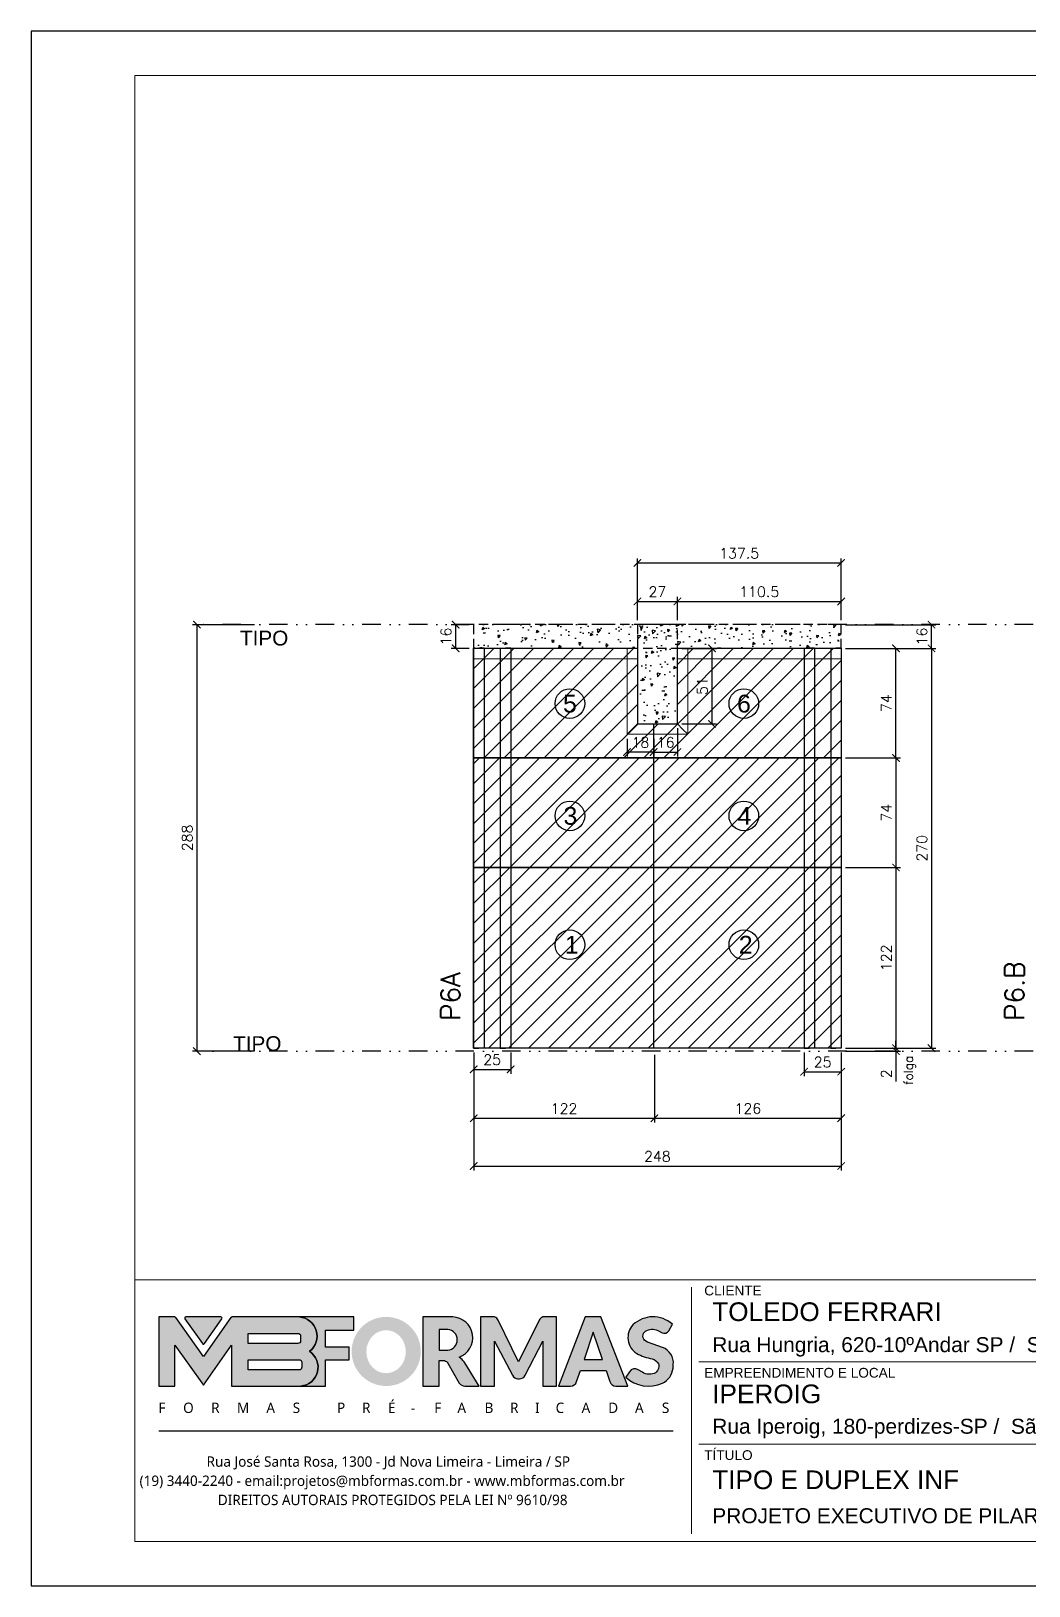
# Model space of a CAD drawing. Extents: x -23436 to 4767, y -3862 to 10024.
# Drawn here: x -19091 to -18418, y -518 to 532 of the extents above; entities that cross this region are included whole.
import ezdxf
from ezdxf.enums import TextEntityAlignment as Align

# ---------------------------------------------------------------- set-up
doc = ezdxf.new("R2010")
doc.units = 0
doc.header["$PDMODE"] = 2
doc.header["$PDSIZE"] = 10
doc.linetypes.add('DIVIDE2', pattern=[0.625, 0.25, -0.125, 0, -0.125, 0, -0.125])
doc.linetypes.add('HIDDEN', pattern=[9.525, 6.35, -3.175])
doc.layers.get('0').update_dxf_attribs({"lineweight": 13})
doc.layers.get('Defpoints').update_dxf_attribs({"lineweight": 13})
for name, color, linetype, lineweight in [('A-GENM', 7, 'Continuous', 18), ('cotas', 4, 'Continuous', 13), ('FOLHA MB', 7, 'Continuous', 13), ('Texto Seção', 7, 'Continuous', 15)]:
    doc.layers.add(name, color=color, linetype=linetype, lineweight=lineweight)
for name, color, linetype in [('Concreto', 250, 'HIDDEN'), ('Cota', 4, 'Continuous'), ('MB Logo', 254, 'Continuous'), ('Nível', 160, 'Continuous'), ('Painéis', 30, 'Continuous'), ('Reaproveitamento', 252, 'Continuous'), ('Romaneio', 10, 'Continuous'), ('Sarr 7x7', 104, 'Continuous'), ('Texto Nível', 251, 'Continuous')]:
    doc.layers.add(name, color=color, linetype=linetype)
doc.layers.add('Laje_Perimetro', color=7, linetype='Continuous', plot=False)
doc.styles.add('ARIAL', font='arial.ttf', dxfattribs={"oblique": 15, "height": 25})
doc.styles.add('MB_C01', font='arial.ttf', dxfattribs={"height": 1.3})
doc.styles.add('MB_C02', font='arial.ttf', dxfattribs={"height": 2})
doc.styles.add('MB_C03', font='arial.ttf', dxfattribs={"height": 2.5})
doc.styles.add('MtXpl_Lucida_Sans_Un', font='l_10646.ttf')
doc.styles.add('REGUA-120', font='ROMANS.shx', dxfattribs={"height": 15})
doc.styles.add('ROMANS', font='romans.shx')
doc.dimstyles.new('Cota Paínel', dxfattribs={"dimtxt": 7, "dimasz": 5, "dimexe": 3, "dimexo": 3, "dimgap": 3, "dimtad": 1, "dimdec": 1, "dimzin": 12, "dimdsep": 46, "dimtxsty": 'ROMANS', "dimblk": 'ARCHTICK', "dimcen": 0, "dimclrd": 4, "dimclre": 4, "dimclrt": 1, "dimadec": 1, "dimazin": 3, "dimtfac": 1, "dimtdec": 1, "dimtmove": 0, "dimatfit": 3, "dimldrblk": 'OBLIQUE', "dimfxl": 0, "dimtolj": 1, "dimtzin": 12, "dimarcsym": 0})
doc.dimstyles.new('PAINEL', dxfattribs={"dimtxt": 7, "dimasz": 5, "dimexe": 3, "dimexo": 3, "dimgap": 3, "dimtad": 1, "dimdec": 1, "dimzin": 12, "dimdsep": 46, "dimtxsty": 'ROMANS', "dimblk": 'ARCHTICK', "dimcen": 0, "dimclrd": 4, "dimclre": 4, "dimclrt": 1, "dimadec": 1, "dimazin": 3, "dimtfac": 1, "dimtdec": 1, "dimtmove": 0, "dimatfit": 3, "dimldrblk": 'OBLIQUE', "dimfxl": 0, "dimtolj": 1, "dimtzin": 12, "dimarcsym": 0})
pattern_1 = [(45, (-3108.5675, 3476.979), (-6.735192, 6.735192), [])]

# ---------------------------------------------------------------- blocks, each defined once
blk = doc.blocks.new('MB-NOVO')
at = {"layer": 'MB Logo', "linetype": 'Continuous'}
h = blk.add_hatch(color=256, dxfattribs=at)
h.dxf.hatch_style = 1
h.set_gradient(color1=(242, 132, 69), color2=(247, 180, 141), rotation=90, tint=1)
h.paths.add_polyline_path([(-18529.6, 10980.8), (-18475.7, 10980.8, 0.706757), (-18468.7, 11008, 0.681802), (-18476.7, 11034.9), (-18529.4, 11034.9, 0.243712), (-18530.2, 11034.5), (-18551.7, 11003.9), (-18573.3, 11034.5, 0.243712), (-18574.1, 11034.9), (-18586.5, 11034.9), (-18586.5, 10980.8), (-18573.9, 10980.8), (-18573.9, 11012.9), (-18551.7, 10981.5), (-18529.6, 11012.9)])
h.paths.add_polyline_path([(-18516.8, 11014.1), (-18516.8, 11022), (-18477.8, 11022, -0.414214), (-18475.8, 11020), (-18475.8, 11016.1, -0.414214), (-18477.8, 11014.1)], flags=16)
h.paths.add_polyline_path([(-18516.8, 11001.4), (-18476.8, 11001.4, -0.414214), (-18474.8, 10999.4), (-18474.8, 10995.5, -0.414214), (-18476.8, 10993.5), (-18516.8, 10993.5)], flags=16)
at = {"layer": 'MB Logo', "true_color": 0x262626}
h = blk.add_hatch(color=250, dxfattribs=at)
h.dxf.hatch_style = 1
h.paths.add_polyline_path([(-18537.3, 11033.3, 0.60809), (-18538.1, 11034.9), (-18565.3, 11034.9, 0.60809), (-18566.1, 11033.3), (-18552.5, 11014, 0.518202), (-18550.9, 11014)])
h = blk.add_hatch(color=250, dxfattribs=at)
h.dxf.hatch_style = 1
h.paths.add_polyline_path([(-18456.2, 11011.3), (-18456.2, 11024.6), (-18434.2, 11024.6), (-18434.2, 11034.9), (-18476.7, 11034.9, -0.681802), (-18468.7, 11008, -0.706757), (-18475.7, 10980.8), (-18456.2, 10980.8), (-18456.2, 11001.4), (-18437.8, 11001.4), (-18437.8, 11011.3)])
h = blk.add_hatch(color=250, dxfattribs=at)
h.dxf.hatch_style = 1
h.paths.add_polyline_path([(-18435.9, 11007.9, 1), (-18381.9, 11007.9, 1)])
edge = h.paths.add_edge_path(flags=16)
edge.add_ellipse((-18409, 11007.7), major_axis=(0, 16.8), ratio=0.916255, start_angle=0, end_angle=360)
h = blk.add_hatch(color=250, dxfattribs=at)
h.dxf.hatch_style = 1
h.paths.add_polyline_path([(-18357, 11034.9), (-18380.2, 11034.9), (-18380.2, 10980.8), (-18367.6, 10980.8), (-18367.6, 11000.7), (-18363.4, 11000.7, -0.195765), (-18360.9, 10998.9), (-18351.8, 10983.2, 0.261385), (-18347.5, 10980.8), (-18336.4, 10980.8), (-18347.5, 10999, 0.082429), (-18349.6, 11001.5), (-18351.9, 11003.4, 0.81838)])
h.paths.add_polyline_path([(-18360.8, 11009), (-18367.6, 11009), (-18367.6, 11025), (-18360.8, 11025, -0.92578)], flags=16)
h = blk.add_hatch(color=250, dxfattribs=at)
h.dxf.hatch_style = 1
h.paths.add_polyline_path([(-18286.6, 11015.9), (-18286.6, 10980.8), (-18275.8, 10980.8), (-18275.8, 11034.9), (-18286.6, 11034.9, 0.216647), (-18289.4, 11032.4), (-18305.5, 10999.8), (-18321.6, 11032.7, 0.199908), (-18324.3, 11034.9), (-18335.2, 11034.9), (-18335.2, 10980.8), (-18324.3, 10980.8), (-18324.3, 11015.9), (-18310.4, 10989.3, 0.279644), (-18306, 10986.6, 0.340986), (-18300.5, 10989.3)])
h = blk.add_hatch(color=250, dxfattribs=at)
h.dxf.hatch_style = 1
h.paths.add_polyline_path([(-18274.4, 10980.8), (-18265, 10980.8, 0.322517), (-18260.2, 10984.3), (-18257.3, 10993), (-18237.2, 10993), (-18234.3, 10984.3, 0.322517), (-18229.5, 10980.8), (-18220.3, 10980.8), (-18241.2, 11034.9), (-18253.4, 11034.9)])
h.paths.add_polyline_path([(-18254.4, 11001.6), (-18247.3, 11023), (-18240.1, 11001.6)], flags=16)
h = blk.add_hatch(color=250, dxfattribs=at)
h.dxf.hatch_style = 1
h.paths.add_polyline_path([(-18206, 11024, -0.247671), (-18196.9, 11024.3), (-18193.5, 11022.5, 0.40799), (-18188.2, 11024.1), (-18185.4, 11029.1, 0.392837), (-18216.2, 11028.7, 0.467779), (-18213.3, 11006.3, 0.077523), (-18201.2, 11002.1, -0.214206), (-18196.1, 10997.9, -0.284295), (-18198.2, 10991.4, -0.26924), (-18208.8, 10991.6), (-18212.2, 10993.6, 0.407727), (-18219, 10992.1), (-18221.8, 10987.7, 0.296878), (-18193.2, 10983.1, 0.272251), (-18184.9, 10995.3), (-18184.6, 10997.9, 0.348906), (-18193.7, 11011.2), (-18200.4, 11013.5, -0.045018), (-18205.8, 11015.7, -0.618284)])
at = {"layer": 'MB Logo', "linetype": 'Continuous'}
blk.add_line((-18586.5, 10945.9), (-18184.8, 10945.9), dxfattribs=at)
at = {"layer": 'MB Logo', "color": 23, "linetype": 'Continuous', "true_color": 0xf28445}
for points in [[(-18573.3, 11034.5, 0.243712), (-18574.1, 11034.9), (-18586.5, 11034.9), (-18586.5, 10980.8), (-18573.9, 10980.8), (-18573.9, 11012.9), (-18551.7, 10981.5), (-18529.6, 11012.9), (-18529.6, 10980.8), (-18475.7, 10980.8, 0.706757), (-18468.7, 11008, 0.681802), (-18476.7, 11034.9), (-18529.4, 11034.9, 0.243712), (-18530.2, 11034.5), (-18551.7, 11003.9)], [(-18516.8, 11022), (-18477.8, 11022, -0.414214), (-18475.8, 11020), (-18475.8, 11016.1, -0.414214), (-18477.8, 11014.1), (-18516.8, 11014.1)], [(-18516.8, 11001.4), (-18476.8, 11001.4, -0.414214), (-18474.8, 10999.4), (-18474.8, 10995.5, -0.414214), (-18476.8, 10993.5), (-18516.8, 10993.5)]]:
    blk.add_lwpolyline(points, format="xyb", close=True, dxfattribs=at)
at = {"layer": 'MB Logo', "color": 250, "true_color": 0x262626}
for points in [[(-18537.3, 11033.3, 0.60809), (-18538.1, 11034.9), (-18565.3, 11034.9, 0.60809), (-18566.1, 11033.3), (-18552.5, 11014, 0.518202), (-18550.9, 11014)], [(-18437.8, 11011.3), (-18456.2, 11011.3), (-18456.2, 11024.6), (-18434.2, 11024.6), (-18434.2, 11034.9), (-18476.7, 11034.9, -0.681802), (-18468.7, 11008, -0.706757), (-18475.7, 10980.8), (-18456.2, 10980.8), (-18456.2, 11001.4), (-18437.8, 11001.4)], [(-18347.5, 10980.8), (-18336.4, 10980.8), (-18347.5, 10999, 0.082429), (-18349.6, 11001.5), (-18351.9, 11003.4, 0.81838), (-18357, 11034.9), (-18380.2, 11034.9), (-18380.2, 10980.8), (-18367.6, 10980.8), (-18367.6, 11000.7), (-18363.4, 11000.7, -0.209789), (-18360.8, 10998.7), (-18351.8, 10983.2, 0.261385)], [(-18286.6, 11015.9), (-18286.6, 10980.8), (-18275.8, 10980.8), (-18275.8, 11034.9), (-18286.6, 11034.9, 0.216647), (-18289.4, 11032.4), (-18305.5, 10999.8), (-18321.5, 11032.4, 0.216647), (-18324.3, 11034.9), (-18335.2, 11034.9), (-18335.2, 10980.8), (-18324.3, 10980.8), (-18324.3, 11015.9), (-18310.4, 10989.3, 0.279644), (-18306, 10986.6), (-18304.9, 10986.6, 0.279644), (-18300.5, 10989.3)], [(-18265, 10980.8, 0.322517), (-18260.2, 10984.3), (-18257.3, 10993), (-18237.2, 10993), (-18234.3, 10984.3, 0.322517), (-18229.5, 10980.8), (-18220.3, 10980.8), (-18241.2, 11034.9), (-18253.4, 11034.9), (-18274.4, 10980.8)], [(-18206.2, 11015.9, -0.549626), (-18206.4, 11023.8, -0.258723), (-18196.9, 11024.3), (-18193.5, 11022.5, 0.40799), (-18188.2, 11024.1), (-18185.4, 11029.1, 0.392837), (-18216.2, 11028.7, 0.467779), (-18213.3, 11006.3, 0.077523), (-18201.2, 11002.1, -0.203897), (-18196.3, 10998.2), (-18196.1, 10997.8, -0.267611), (-18198, 10991.6), (-18198.5, 10991.3, -0.261145), (-18208.8, 10991.6), (-18212.2, 10993.6, 0.407727), (-18219, 10992.1), (-18221.8, 10987.7, 0.296878), (-18193.2, 10983.1, 0.265963), (-18184.9, 10994.9), (-18184.7, 10997.6, 0.340466), (-18193.1, 11011), (-18200.4, 11013.5, -0.049298)], [(-18367.6, 11009), (-18360.8, 11009, 0.92578), (-18360.8, 11025), (-18367.6, 11025)]]:
    blk.add_lwpolyline(points, format="xyb", close=True, dxfattribs=at)
blk.add_lwpolyline([(-18247.3, 11023), (-18254.4, 11001.6), (-18240.1, 11001.6)], close=True, dxfattribs=at)
at = {"layer": 'MB Logo', "color": 250, "true_color": 0x262626, "style": 'MtXpl_Lucida_Sans_Un'}
for s, height, p in [('F', 8.12, (-18586.8, 10959.8)), ('O', 8.12, (-18567.5, 10959.8)), ('R', 8.12, (-18545.6, 10959.8)), ('M', 8.12, (-18525.4, 10959.8)), ('A', 8.12, (-18502.5, 10959.8)), ('S', 8.12, (-18481.9, 10959.8)), ('P', 8.12, (-18447.3, 10959.8)), ('R', 8.12, (-18427.8, 10959.8)), ('É', 8.12, (-18407.5, 10959.8)), ('-', 8.12, (-18389.6, 10959.8)), ('F', 8.12, (-18371.4, 10959.8)), ('A', 8.12, (-18353.3, 10959.8)), ('B', 8.12, (-18332.1, 10959.8)), ('R', 8.12, (-18312.2, 10959.8)), ('I', 8.12, (-18292.7, 10959.8)), ('C', 8.12, (-18276.6, 10959.8)), ('A', 8.12, (-18256.3, 10959.8)), ('D', 8.12, (-18235.5, 10959.8)), ('A', 8.12, (-18214.6, 10959.8)), ('S', 8.12, (-18193.6, 10959.8)), ('DIREITOS AUTORAIS PROTEGIDOS PELA LEI Nº 9610/98', 8.122, (-18540.4, 10887.8))]:
    blk.add_text(s, height=height, dxfattribs=at).set_placement(p)
at = {"layer": 'MB Logo', "style": 'MtXpl_Lucida_Sans_Un'}
for s, p in [('Rua José Santa Rosa, 1300 - Jd Nova Limeira - Limeira / SP', (-18549.2, 10917.8)), ('(19) 3440-2240 - email:projetos@mbformas.com.br - www.mbformas.com.br', (-18601.5, 10902.8))]:
    blk.add_text(s, height=8.122, dxfattribs=at).set_placement(p)
blk = doc.blocks.new('A$C169d8357')
at = {"layer": 'FOLHA MB', "color": 1}
for p, q in [((1109.8, 356.7), (70, 356.7)), ((445.6, 351.7), (445.6, 185)), ((781.5, 301.2), (450.7, 301.2)), ((938.1, 245.6), (450.7, 245.6))]:
    blk.add_line(p, q, dxfattribs=at)
for points in [[(0, 1199.9), (0, 149.9), (1485, 149.9), (1485, 1199.9)], [(70, 1169.9), (70, 179.9), (1455, 179.9), (1455, 1169.9)]]:
    blk.add_lwpolyline(points, close=True, dxfattribs=at)
at = {"layer": 'MB Logo', "xscale": 0.8642040370897565, "yscale": 0.8642040370897565, "zscale": 0.8642040370897565}
blk.add_blockref('MB-NOVO', (16148.7, -9204.8), dxfattribs=at)
at = {"layer": 'FOLHA MB', "color": 6}
for s, height, style, p in [('CLIENTE', 6.57, 'MB_C01', (454.3, 346.1)), ('Rua Hungria, 620-10ºAndar SP /  São Paulo', 10.102, 'MB_C02', (459.7, 307.8)), ('EMPREENDIMENTO E LOCAL', 6.566, 'MB_C01', (454.3, 290.6)), ('Rua Iperoig, 180-perdizes-SP /  São Paulo', 10.102, 'MB_C02', (459.7, 252.7)), ('TÍTULO', 6.57, 'MB_C01', (454.3, 235)), ('PROJETO EXECUTIVO DE PILARES', 10.102, 'MB_C02', (459.7, 192.3))]:
    blk.add_text(s, height=height, dxfattribs=dict(at, style=style)).set_placement(p)
at = {"layer": 'FOLHA MB', "color": 5, "style": 'MB_C03'}
for s, height, p in [('TOLEDO FERRARI', 12.628, (459.7, 328.8)), ('IPEROIG', 12.63, (459.7, 273.3)), ('TIPO E DUPLEX INF', 12.628, (459.7, 215.3))]:
    blk.add_text(s, height=height, dxfattribs=at).set_placement(p)
blk = doc.blocks.new('_ArchTick')
at = {"color": 0, "linetype": 'ByBlock', "const_width": 0.15}
blk.add_lwpolyline([(-0.5, -0.5), (0.5, 0.5)], dxfattribs=at)
blk = doc.blocks.new('*D4408')
at = {"layer": 'Cota', "color": 4, "lineweight": -2, "transparency": 16777216}
for p, q in [((-18541.7, -32.6), (-18504.7, -32.6)), ((-18507.7, -32.6), (-18507.7, -154.6)), ((-18541.7, -154.6), (-18504.7, -154.6))]:
    blk.add_line(p, q, dxfattribs=at)
at = {"layer": 'Defpoints', "color": 0, "transparency": 16777216}
for p in [(-18544.7, -32.6), (-18544.7, -154.6), (-18507.7, -154.6)]:
    blk.add_point(p, dxfattribs=at)
at = {"layer": 'Cota', "color": 4, "lineweight": -2, "transparency": 16777216, "xscale": 5, "yscale": 5, "zscale": 5}
for p, rotation in [((-18507.7, -32.6), 90), ((-18507.7, -154.6), 270)]:
    blk.add_blockref('_ArchTick', p, dxfattribs=dict(at, rotation=rotation))
at = {"layer": 'Cota', "color": 1, "transparency": 16777216, "insert": (-18514.2, -93.6), "char_height": 7, "attachment_point": 5, "rotation": 90, "style": 'ROMANS'}
blk.add_mtext('\\A1;122', dxfattribs=at)
blk = doc.blocks.new('_OBLIQUE')
at = {"color": 0, "linetype": 'ByBlock', "lineweight": -2}
for p, q in [((0, 0), (-1, 0)), ((-0.5, -0.5), (0.5, 0.5))]:
    blk.add_line(p, q, dxfattribs=at)
blk = doc.blocks.new('*D4409')
at = {"layer": 'Cota', "color": 4, "lineweight": -2, "transparency": 16777216}
for p, q in [((-18541.7, 41.4), (-18504.7, 41.4)), ((-18507.7, 41.4), (-18507.7, -32.6)), ((-18541.7, -32.6), (-18504.7, -32.6))]:
    blk.add_line(p, q, dxfattribs=at)
at = {"layer": 'Defpoints', "color": 0, "transparency": 16777216}
for p in [(-18544.7, 41.4), (-18544.7, -32.6), (-18507.7, -32.6)]:
    blk.add_point(p, dxfattribs=at)
at = {"layer": 'Cota', "color": 4, "lineweight": -2, "transparency": 16777216, "xscale": 5, "yscale": 5, "zscale": 5}
for p, rotation in [((-18507.7, 41.4), 90), ((-18507.7, -32.6), 270)]:
    blk.add_blockref('_ArchTick', p, dxfattribs=dict(at, rotation=rotation))
at = {"layer": 'Cota', "color": 1, "transparency": 16777216, "insert": (-18514.2, 4.4), "char_height": 7, "attachment_point": 5, "rotation": 90, "style": 'ROMANS'}
blk.add_mtext('\\A1;74', dxfattribs=at)
blk = doc.blocks.new('*D4410')
at = {"layer": 'Cota', "color": 4, "lineweight": -2, "transparency": 16777216}
for p, q in [((-18541.7, 115.4), (-18480.7, 115.4)), ((-18483.7, 115.4), (-18483.7, -154.6)), ((-18541.7, -154.6), (-18480.7, -154.6))]:
    blk.add_line(p, q, dxfattribs=at)
at = {"layer": 'Defpoints', "color": 0, "transparency": 16777216}
for p in [(-18544.7, 115.4), (-18544.7, -154.6), (-18483.7, -154.6)]:
    blk.add_point(p, dxfattribs=at)
at = {"layer": 'Cota', "color": 4, "lineweight": -2, "transparency": 16777216, "xscale": 5, "yscale": 5, "zscale": 5}
for p, rotation in [((-18483.7, 115.4), 90), ((-18483.7, -154.6), 270)]:
    blk.add_blockref('_ArchTick', p, dxfattribs=dict(at, rotation=rotation))
at = {"layer": 'Cota', "color": 1, "transparency": 16777216, "insert": (-18490.2, -19.6), "char_height": 7, "attachment_point": 5, "rotation": 90, "style": 'ROMANS'}
blk.add_mtext('\\A1;270', dxfattribs=at)
blk = doc.blocks.new('*D4411')
at = {"layer": 'Cota', "color": 4, "lineweight": -2, "transparency": 16777216}
for p, q in [((-18792.7, -157.6), (-18792.7, -237.2)), ((-18544.7, -157.6), (-18544.7, -237.2)), ((-18792.7, -234.2), (-18544.7, -234.2))]:
    blk.add_line(p, q, dxfattribs=at)
at = {"layer": 'Defpoints', "color": 0, "transparency": 16777216}
for p in [(-18792.7, -154.6), (-18544.7, -154.6), (-18544.7, -234.2)]:
    blk.add_point(p, dxfattribs=at)
at = {"layer": 'Cota', "color": 4, "lineweight": -2, "transparency": 16777216, "xscale": 5, "yscale": 5, "zscale": 5, "rotation": 180}
blk.add_blockref('_ArchTick', (-18792.7, -234.2), dxfattribs=at)
at = {"layer": 'Cota', "color": 4, "lineweight": -2, "transparency": 16777216, "xscale": 5, "yscale": 5, "zscale": 5}
blk.add_blockref('_ArchTick', (-18544.7, -234.2), dxfattribs=at)
at = {"layer": 'Cota', "color": 1, "transparency": 16777216, "insert": (-18668.7, -227.7), "char_height": 7, "attachment_point": 5, "style": 'ROMANS'}
blk.add_mtext('\\A1;248', dxfattribs=at)
blk = doc.blocks.new('*D4412')
at = {"layer": 'Cota', "color": 4, "lineweight": -2, "transparency": 16777216}
for p, q in [((-18792.7, -157.6), (-18792.7, -204.9)), ((-18670.7, -159), (-18670.7, -204.9)), ((-18792.7, -201.9), (-18670.7, -201.9))]:
    blk.add_line(p, q, dxfattribs=at)
at = {"layer": 'Defpoints', "color": 0, "transparency": 16777216}
for p in [(-18792.7, -154.6), (-18670.7, -156), (-18670.7, -201.9)]:
    blk.add_point(p, dxfattribs=at)
at = {"layer": 'Cota', "color": 4, "lineweight": -2, "transparency": 16777216, "xscale": 5, "yscale": 5, "zscale": 5, "rotation": 180}
blk.add_blockref('_ArchTick', (-18792.7, -201.9), dxfattribs=at)
at = {"layer": 'Cota', "color": 4, "lineweight": -2, "transparency": 16777216, "xscale": 5, "yscale": 5, "zscale": 5}
blk.add_blockref('_ArchTick', (-18670.7, -201.9), dxfattribs=at)
at = {"layer": 'Cota', "color": 1, "transparency": 16777216, "insert": (-18731.7, -195.4), "char_height": 7, "attachment_point": 5, "style": 'ROMANS'}
blk.add_mtext('\\A1;122', dxfattribs=at)
blk = doc.blocks.new('*D4413')
at = {"layer": 'Cota', "color": 4, "lineweight": -2, "transparency": 16777216}
for p, q in [((-18670.7, -159), (-18670.7, -204.9)), ((-18544.7, -157.6), (-18544.7, -204.9)), ((-18670.7, -201.9), (-18544.7, -201.9))]:
    blk.add_line(p, q, dxfattribs=at)
at = {"layer": 'Defpoints', "color": 0, "transparency": 16777216}
for p in [(-18670.7, -156), (-18544.7, -154.6), (-18544.7, -201.9)]:
    blk.add_point(p, dxfattribs=at)
at = {"layer": 'Cota', "color": 4, "lineweight": -2, "transparency": 16777216, "xscale": 5, "yscale": 5, "zscale": 5, "rotation": 180}
blk.add_blockref('_ArchTick', (-18670.7, -201.9), dxfattribs=at)
at = {"layer": 'Cota', "color": 4, "lineweight": -2, "transparency": 16777216, "xscale": 5, "yscale": 5, "zscale": 5}
blk.add_blockref('_ArchTick', (-18544.7, -201.9), dxfattribs=at)
at = {"layer": 'Cota', "color": 1, "transparency": 16777216, "insert": (-18607.7, -195.4), "char_height": 7, "attachment_point": 5, "style": 'ROMANS'}
blk.add_mtext('\\A1;126', dxfattribs=at)
blk = doc.blocks.new('*D4421')
at = {"layer": 'Cota', "color": 4, "lineweight": -2, "transparency": 16777216}
for p, q in [((-18541.7, -154.6), (-18504.7, -154.6)), ((-18541.7, -156.6), (-18504.7, -156.6)), ((-18507.7, -154.6), (-18507.7, -149.6)), ((-18507.7, -154.6), (-18507.7, -156.6)), ((-18507.7, -156.6), (-18507.7, -177.2))]:
    blk.add_line(p, q, dxfattribs=at)
at = {"layer": 'Defpoints', "color": 0, "transparency": 16777216}
for p in [(-18544.7, -154.6), (-18544.7, -156.6), (-18507.7, -156.6)]:
    blk.add_point(p, dxfattribs=at)
at = {"layer": 'Cota', "color": 4, "lineweight": -2, "transparency": 16777216, "xscale": 5, "yscale": 5, "zscale": 5}
for p, rotation in [((-18507.7, -154.6), 270), ((-18507.7, -156.6), 90)]:
    blk.add_blockref('_ArchTick', p, dxfattribs=dict(at, rotation=rotation))
at = {"layer": 'Cota', "color": 1, "transparency": 16777216, "insert": (-18514.2, -171.9), "char_height": 7, "attachment_point": 5, "rotation": 90, "style": 'ROMANS'}
blk.add_mtext('\\A1;2', dxfattribs=at)
blk = doc.blocks.new('*D4427')
at = {"layer": 'Cota', "color": 4, "lineweight": -2, "transparency": 16777216}
for p, q in [((-18792.7, -157.6), (-18792.7, -171.9)), ((-18767.7, -157.6), (-18767.7, -171.9)), ((-18792.7, -168.9), (-18767.7, -168.9))]:
    blk.add_line(p, q, dxfattribs=at)
at = {"layer": 'Defpoints', "color": 0, "transparency": 16777216}
for p in [(-18792.7, -154.6), (-18767.7, -154.6), (-18767.7, -168.9)]:
    blk.add_point(p, dxfattribs=at)
at = {"layer": 'Cota', "color": 4, "lineweight": -2, "transparency": 16777216, "xscale": 5, "yscale": 5, "zscale": 5, "rotation": 180}
blk.add_blockref('_ArchTick', (-18792.7, -168.9), dxfattribs=at)
at = {"layer": 'Cota', "color": 4, "lineweight": -2, "transparency": 16777216, "xscale": 5, "yscale": 5, "zscale": 5}
blk.add_blockref('_ArchTick', (-18767.7, -168.9), dxfattribs=at)
at = {"layer": 'Cota', "color": 1, "transparency": 16777216, "insert": (-18780.2, -162.4), "char_height": 7, "attachment_point": 5, "style": 'ROMANS'}
blk.add_mtext('\\A1;25', dxfattribs=at)
blk = doc.blocks.new('*D4428')
at = {"layer": 'Cota', "color": 4, "lineweight": -2, "transparency": 16777216}
for p, q in [((-18569.7, -157.6), (-18569.7, -173.5)), ((-18544.7, -157.6), (-18544.7, -173.5)), ((-18569.7, -170.5), (-18544.7, -170.5))]:
    blk.add_line(p, q, dxfattribs=at)
at = {"layer": 'Defpoints', "color": 0, "transparency": 16777216}
for p in [(-18569.7, -154.6), (-18544.7, -154.6), (-18544.7, -170.5)]:
    blk.add_point(p, dxfattribs=at)
at = {"layer": 'Cota', "color": 4, "lineweight": -2, "transparency": 16777216, "xscale": 5, "yscale": 5, "zscale": 5, "rotation": 180}
blk.add_blockref('_ArchTick', (-18569.7, -170.5), dxfattribs=at)
at = {"layer": 'Cota', "color": 4, "lineweight": -2, "transparency": 16777216, "xscale": 5, "yscale": 5, "zscale": 5}
blk.add_blockref('_ArchTick', (-18544.7, -170.5), dxfattribs=at)
at = {"layer": 'Cota', "color": 1, "transparency": 16777216, "insert": (-18557.2, -164), "char_height": 7, "attachment_point": 5, "style": 'ROMANS'}
blk.add_mtext('\\A1;25', dxfattribs=at)
blk = doc.blocks.new('*D4430')
at = {"layer": 'A-GENM', "color": 4, "lineweight": -2, "transparency": 16777216}
for p, q in [((-18541.7, 115.4), (-18504.7, 115.4)), ((-18507.7, 41.4), (-18507.7, 115.4)), ((-18541.7, 41.4), (-18504.7, 41.4))]:
    blk.add_line(p, q, dxfattribs=at)
at = {"layer": 'Defpoints', "color": 0, "transparency": 16777216}
for p in [(-18544.7, 115.4), (-18507.7, 115.4), (-18544.7, 41.4)]:
    blk.add_point(p, dxfattribs=at)
at = {"layer": 'A-GENM', "color": 4, "lineweight": -2, "transparency": 16777216, "xscale": 5, "yscale": 5, "zscale": 5}
for p, rotation in [((-18507.7, 115.4), 90), ((-18507.7, 41.4), 270)]:
    blk.add_blockref('_ArchTick', p, dxfattribs=dict(at, rotation=rotation))
at = {"layer": 'A-GENM', "color": 1, "transparency": 16777216, "insert": (-18514.2, 78.4), "char_height": 7, "attachment_point": 5, "rotation": 90, "style": 'ROMANS'}
blk.add_mtext('\\A1;74', dxfattribs=at)
blk = doc.blocks.new('*D4431')
at = {"layer": 'A-GENM', "color": 4, "lineweight": -2, "transparency": 16777216}
for p, q in [((-18541.7, 131.4), (-18480.7, 131.4)), ((-18483.7, 115.4), (-18483.7, 131.4)), ((-18541.7, 115.4), (-18480.7, 115.4))]:
    blk.add_line(p, q, dxfattribs=at)
at = {"layer": 'Defpoints', "color": 0, "transparency": 16777216}
for p in [(-18544.7, 131.4), (-18483.7, 131.4), (-18544.7, 115.4)]:
    blk.add_point(p, dxfattribs=at)
at = {"layer": 'A-GENM', "color": 4, "lineweight": -2, "transparency": 16777216, "xscale": 5, "yscale": 5, "zscale": 5}
for p, rotation in [((-18483.7, 131.4), 90), ((-18483.7, 115.4), 270)]:
    blk.add_blockref('_ArchTick', p, dxfattribs=dict(at, rotation=rotation))
at = {"layer": 'A-GENM', "color": 1, "transparency": 16777216, "insert": (-18490.2, 123.4), "char_height": 7, "attachment_point": 5, "rotation": 90, "style": 'ROMANS'}
blk.add_mtext('\\A1;16', dxfattribs=at)
blk = doc.blocks.new('*D4444')
at = {"layer": 'cotas', "color": 4, "lineweight": -2, "transparency": 16777216}
for p, q in [((-18682.2, 134.4), (-18682.2, 150.1)), ((-18682.2, 147.1), (-18655.2, 147.1)), ((-18655.2, 134.4), (-18655.2, 150.1))]:
    blk.add_line(p, q, dxfattribs=at)
at = {"layer": 'Defpoints', "color": 0, "transparency": 16777216}
for p in [(-18655.2, 147.1), (-18682.2, 131.4), (-18655.2, 131.4)]:
    blk.add_point(p, dxfattribs=at)
at = {"layer": 'cotas', "color": 4, "lineweight": -2, "transparency": 16777216, "xscale": 5, "yscale": 5, "zscale": 5, "rotation": 180}
blk.add_blockref('_ArchTick', (-18682.2, 147.1), dxfattribs=at)
at = {"layer": 'cotas', "color": 4, "lineweight": -2, "transparency": 16777216, "xscale": 5, "yscale": 5, "zscale": 5}
blk.add_blockref('_ArchTick', (-18655.2, 147.1), dxfattribs=at)
at = {"layer": 'cotas', "color": 1, "transparency": 16777216, "insert": (-18668.7, 153.6), "char_height": 7, "attachment_point": 5, "style": 'ROMANS'}
blk.add_mtext('\\A1;27', dxfattribs=at)
blk = doc.blocks.new('*D4445')
at = {"layer": 'cotas', "color": 4, "lineweight": -2, "transparency": 16777216}
for p, q in [((-18655.2, 134.4), (-18655.2, 150.1)), ((-18655.2, 147.1), (-18544.7, 147.1)), ((-18544.7, 134.4), (-18544.7, 150.1))]:
    blk.add_line(p, q, dxfattribs=at)
at = {"layer": 'Defpoints', "color": 0, "transparency": 16777216}
for p in [(-18544.7, 147.1), (-18655.2, 131.4), (-18544.7, 131.4)]:
    blk.add_point(p, dxfattribs=at)
at = {"layer": 'cotas', "color": 4, "lineweight": -2, "transparency": 16777216, "xscale": 5, "yscale": 5, "zscale": 5, "rotation": 180}
blk.add_blockref('_ArchTick', (-18655.2, 147.1), dxfattribs=at)
at = {"layer": 'cotas', "color": 4, "lineweight": -2, "transparency": 16777216, "xscale": 5, "yscale": 5, "zscale": 5}
blk.add_blockref('_ArchTick', (-18544.7, 147.1), dxfattribs=at)
at = {"layer": 'cotas', "color": 1, "transparency": 16777216, "insert": (-18600, 153.6), "char_height": 7, "attachment_point": 5, "style": 'ROMANS'}
blk.add_mtext('\\A1;110.5', dxfattribs=at)
blk = doc.blocks.new('*D4446')
at = {"layer": 'cotas', "color": 4, "lineweight": -2, "transparency": 16777216}
for p, q in [((-18682.2, 134.4), (-18682.2, 176.1)), ((-18682.2, 173.1), (-18544.7, 173.1)), ((-18544.7, 134.4), (-18544.7, 176.1))]:
    blk.add_line(p, q, dxfattribs=at)
at = {"layer": 'Defpoints', "color": 0, "transparency": 16777216}
for p in [(-18544.7, 173.1), (-18682.2, 131.4), (-18544.7, 131.4)]:
    blk.add_point(p, dxfattribs=at)
at = {"layer": 'cotas', "color": 4, "lineweight": -2, "transparency": 16777216, "xscale": 5, "yscale": 5, "zscale": 5, "rotation": 180}
blk.add_blockref('_ArchTick', (-18682.2, 173.1), dxfattribs=at)
at = {"layer": 'cotas', "color": 4, "lineweight": -2, "transparency": 16777216, "xscale": 5, "yscale": 5, "zscale": 5}
blk.add_blockref('_ArchTick', (-18544.7, 173.1), dxfattribs=at)
at = {"layer": 'cotas', "color": 1, "transparency": 16777216, "insert": (-18613.5, 179.6), "char_height": 7, "attachment_point": 5, "style": 'ROMANS'}
blk.add_mtext('\\A1;137.5', dxfattribs=at)
blk = doc.blocks.new('*D4450')
at = {"layer": 'cotas', "color": 4, "lineweight": -2, "transparency": 16777216}
for p, q in [((-18795.7, 131.4), (-18807.9, 131.4)), ((-18804.9, 131.4), (-18804.9, 115.4)), ((-18795.7, 115.4), (-18807.9, 115.4))]:
    blk.add_line(p, q, dxfattribs=at)
at = {"layer": 'Defpoints', "color": 0, "transparency": 16777216}
for p in [(-18792.7, 131.4), (-18804.9, 115.4), (-18792.7, 115.4)]:
    blk.add_point(p, dxfattribs=at)
at = {"layer": 'cotas', "color": 4, "lineweight": -2, "transparency": 16777216, "xscale": 5, "yscale": 5, "zscale": 5}
for p, rotation in [((-18804.9, 131.4), 90), ((-18804.9, 115.4), 270)]:
    blk.add_blockref('_ArchTick', p, dxfattribs=dict(at, rotation=rotation))
at = {"layer": 'cotas', "color": 1, "transparency": 16777216, "insert": (-18811.4, 123.4), "char_height": 7, "attachment_point": 5, "rotation": 90, "style": 'ROMANS'}
blk.add_mtext('\\A1;16', dxfattribs=at)
blk = doc.blocks.new('*D4451')
at = {"layer": 'cotas', "color": 4, "lineweight": -2, "transparency": 16777216}
for p, q in [((-18652.2, 115.4), (-18628.9, 115.4)), ((-18631.9, 115.4), (-18631.9, 64.4)), ((-18652.2, 64.4), (-18628.9, 64.4))]:
    blk.add_line(p, q, dxfattribs=at)
at = {"layer": 'Defpoints', "color": 0, "transparency": 16777216}
for p in [(-18655.2, 115.4), (-18655.2, 64.4), (-18631.9, 64.4)]:
    blk.add_point(p, dxfattribs=at)
at = {"layer": 'cotas', "color": 4, "lineweight": -2, "transparency": 16777216, "xscale": 5, "yscale": 5, "zscale": 5}
for p, rotation in [((-18631.9, 115.4), 90), ((-18631.9, 64.4), 270)]:
    blk.add_blockref('_ArchTick', p, dxfattribs=dict(at, rotation=rotation))
at = {"layer": 'cotas', "color": 1, "transparency": 16777216, "insert": (-18638.4, 89.9), "char_height": 7, "attachment_point": 5, "rotation": 90, "style": 'ROMANS'}
blk.add_mtext('\\A1;51', dxfattribs=at)
blk = doc.blocks.new('*D4452')
at = {"layer": 'cotas', "color": 4, "lineweight": -2, "transparency": 16777216}
for p, q in [((-18671.2, 54.4), (-18671.2, 42.4)), ((-18655.2, 61.4), (-18655.2, 42.4)), ((-18671.2, 45.4), (-18655.2, 45.4))]:
    blk.add_line(p, q, dxfattribs=at)
at = {"layer": 'Defpoints', "color": 0, "transparency": 16777216}
for p in [(-18655.2, 64.4), (-18671.2, 57.4), (-18655.2, 45.4)]:
    blk.add_point(p, dxfattribs=at)
at = {"layer": 'cotas', "color": 4, "lineweight": -2, "transparency": 16777216, "xscale": 5, "yscale": 5, "zscale": 5, "rotation": 180}
blk.add_blockref('_ArchTick', (-18671.2, 45.4), dxfattribs=at)
at = {"layer": 'cotas', "color": 4, "lineweight": -2, "transparency": 16777216, "xscale": 5, "yscale": 5, "zscale": 5}
blk.add_blockref('_ArchTick', (-18655.2, 45.4), dxfattribs=at)
at = {"layer": 'cotas', "color": 1, "transparency": 16777216, "insert": (-18663.2, 51.9), "char_height": 7, "attachment_point": 5, "style": 'ROMANS'}
blk.add_mtext('\\A1;16', dxfattribs=at)
blk = doc.blocks.new('*D4453')
at = {"layer": 'cotas', "color": 4, "lineweight": -2, "transparency": 16777216}
for p, q in [((-18689.2, 54.4), (-18689.2, 42.4)), ((-18671.2, 54.4), (-18671.2, 42.4)), ((-18671.2, 45.4), (-18689.2, 45.4))]:
    blk.add_line(p, q, dxfattribs=at)
at = {"layer": 'Defpoints', "color": 0, "transparency": 16777216}
for p in [(-18689.2, 57.4), (-18671.2, 57.4), (-18689.2, 45.4)]:
    blk.add_point(p, dxfattribs=at)
at = {"layer": 'cotas', "color": 4, "lineweight": -2, "transparency": 16777216, "xscale": 5, "yscale": 5, "zscale": 5, "rotation": 180}
blk.add_blockref('_ArchTick', (-18689.2, 45.4), dxfattribs=at)
at = {"layer": 'cotas', "color": 4, "lineweight": -2, "transparency": 16777216, "xscale": 5, "yscale": 5, "zscale": 5}
blk.add_blockref('_ArchTick', (-18671.2, 45.4), dxfattribs=at)
at = {"layer": 'cotas', "color": 1, "transparency": 16777216, "insert": (-18680.2, 51.9), "char_height": 7, "attachment_point": 5, "style": 'ROMANS'}
blk.add_mtext('\\A1;18', dxfattribs=at)
blk = doc.blocks.new('*D5102')
at = {"layer": 'cotas', "color": 4, "lineweight": -2, "transparency": 16777216}
for p, q in [((-18940.7, 131.4), (-18982.5, 131.4)), ((-18979.5, 131.4), (-18979.5, -156.6)), ((-18940.7, -156.6), (-18982.5, -156.6))]:
    blk.add_line(p, q, dxfattribs=at)
at = {"layer": 'Defpoints', "color": 0, "transparency": 16777216}
for p in [(-18937.7, 131.4), (-18979.5, -156.6), (-18937.7, -156.6)]:
    blk.add_point(p, dxfattribs=at)
at = {"layer": 'cotas', "color": 4, "lineweight": -2, "transparency": 16777216, "xscale": 5, "yscale": 5, "zscale": 5}
for p, rotation in [((-18979.5, 131.4), 90), ((-18979.5, -156.6), 270)]:
    blk.add_blockref('_ArchTick', p, dxfattribs=dict(at, rotation=rotation))
at = {"layer": 'cotas', "color": 1, "transparency": 16777216, "insert": (-18986, -12.6), "char_height": 7, "attachment_point": 5, "rotation": 90, "style": 'ROMANS'}
blk.add_mtext('\\A1;288', dxfattribs=at)

msp = doc.modelspace()

# ---------------------------------------------------------------- hatches: boundary and pattern name
at = {"layer": 'Concreto'}
h = msp.add_hatch(dxfattribs=at)
h.set_pattern_fill('AR-CONC', color=256, scale=0.1, angle=-180)
h.set_pattern_definition([(230, (24.821, 11411.789), (-18.218467, 1.593909), [1.905, -20.955]), (175, (24.821, 11411.789), (3.524342, -19.105685), [1.524, -16.764058]), (280.451445, (23.303, 11411.922), (-14.694125, -17.511775), [1.619001, -17.809024]), (226.1842, (24.82, 11406.709), (-27.107904, 4.204233), [2.8575, -31.4325]), (276.63556, (22.562, 11407.06), (-23.740413, -24.742612), [2.428502, -26.71356]), (171.18415, (24.82, 11406.71), (-23.740413, -24.742612), [2.285997, -25.145973]), (201, (22.281, 11407.979), (-15.161439, 10.22652), [1.905, -20.955]), (146, (22.281, 11407.979), (-6.180203, -18.418797), [1.524, -16.764]), (251.451445, (21.018, 11408.831), (-21.341642, -8.192277), [1.619001, -17.808994]), (217.5, (24.821, 11411.789), (-0.3088603, -8.4555039), [0, -16.5608, 0, -17.018, 0, -16.8275]), (187.5, (24.821, 11411.789), (-6.6819663, -10.0180575), [0, -9.7028, 0, -16.1798, 0, -6.4135]), (147.5, (30.485, 11411.789), (-13.5590595, 0.5728744), [0, -6.35, 0, -19.812, 0, -26.289]), (137.5, (33.025, 11411.789), (-14.812918, -2.542649), [0, -8.255, 0, -13.1572, 0, -18.669])])
h.paths.add_polyline_path([(-18792.729, 115.437), (-18544.729, 115.437), (-18544.729, 131.437), (-18792.729, 131.437)])
h = msp.add_hatch(dxfattribs=at)
h.set_pattern_fill('AR-CONC', color=256, scale=0.1, angle=-180)
h.set_pattern_definition([(230, (1585, -308.713), (-18.218467, 1.593909), [1.905, -20.955]), (175, (1585, -308.713), (3.524342, -19.105685), [1.524, -16.764058]), (280.45144, (1583.482, -308.58), (-14.694125, -17.511775), [1.619001, -17.809024]), (226.1842, (1585, -313.793), (-27.107904, 4.204233), [2.8575, -31.4325]), (276.63556, (1582.74, -313.443), (-23.740413, -24.742612), [2.428502, -26.71356]), (171.18415, (1585, -313.793), (-23.740413, -24.742612), [2.285997, -25.145973]), (201, (1582.46, -312.523), (-15.161439, 10.22652), [1.905, -20.955]), (146, (1582.46, -312.523), (-6.180203, -18.418797), [1.524, -16.764]), (251.451445, (1581.197, -311.67), (-21.341642, -8.192277), [1.619001, -17.808994]), (217.5, (1585, -308.713), (-0.3088603, -8.4555039), [0, -16.5608, 0, -17.018, 0, -16.8275]), (187.5, (1585, -308.713), (-6.6819663, -10.0180575), [0, -9.7028, 0, -16.1798, 0, -6.4135]), (147.5, (1590.664, -308.713), (-13.5590595, 0.5728744), [0, -6.35, 0, -19.812, 0, -26.289]), (137.5, (1593.204, -308.713), (-14.812918, -2.542649), [0, -8.255, 0, -13.1572, 0, -18.669])])
h.paths.add_polyline_path([(-18682.229, 64.437), (-18655.229, 64.437), (-18655.229, 131.437), (-18682.229, 131.437)])
at = {"layer": 'Reaproveitamento'}
h = msp.add_hatch(dxfattribs=at)
h.set_pattern_fill('ANSI31', color=256, scale=3, style=0)
h.set_pattern_definition([(45, (1585, -36), (-6.735192, 6.735192), [])])
h.paths.add_polyline_path([(-18655.229, 115.437), (-18544.729, 115.437), (-18544.729, 41.437), (-18792.729, 41.437), (-18792.729, 115.437), (-18682.229, 115.437), (-18682.229, 64.437), (-18655.229, 64.437)])
h = msp.add_hatch(dxfattribs=at)
h.set_pattern_fill('ANSI31', color=256, scale=3, style=0)
h.set_pattern_definition(pattern_1)
h.paths.add_polyline_path([(-18544.729, -32.563), (-18792.729, -32.563), (-18792.729, 41.437), (-18544.729, 41.437)])
h = msp.add_hatch(dxfattribs=at)
h.set_pattern_fill('ANSI31', color=256, scale=3, style=0)
h.set_pattern_definition(pattern_1)
h.paths.add_polyline_path([(-18544.729, -154.563), (-18792.729, -154.563), (-18792.729, -32.563), (-18544.729, -32.563)])

# ---------------------------------------------------------------- linework, layer by layer
at = {"layer": 'Concreto'}
for points in [[(-18792.729, 115.437), (-18544.729, 115.437), (-18544.729, 131.437), (-18792.729, 131.437)], [(-18682.229, 64.437), (-18655.229, 64.437), (-18655.229, 131.437), (-18682.229, 131.437)]]:
    msp.add_lwpolyline(points, close=True, dxfattribs=at)
at = {"layer": 'cotas', "color": 50}
for p, q in [((-18792.729, 115.437), (-18792.729, 111.937)), ((-18792.729, 115.437), (-18682.229, 115.437)), ((-18792.729, 108.437), (-18792.729, 111.937)), ((-18792.729, 108.437), (-18682.229, 108.437)), ((-18689.229, 115.437), (-18685.729, 115.437)), ((-18689.229, 115.437), (-18689.229, 57.437)), ((-18682.229, 115.437), (-18685.729, 115.437)), ((-18682.229, 115.437), (-18682.229, 64.437)), ((-18682.229, 115.437), (-18682.229, 111.937)), ((-18682.229, 108.437), (-18682.229, 111.937)), ((-18655.229, 64.437), (-18655.229, 115.437)), ((-18655.229, 115.437), (-18651.729, 115.437)), ((-18655.229, 115.437), (-18655.229, 111.937)), ((-18655.229, 115.437), (-18544.729, 115.437)), ((-18655.229, 108.437), (-18655.229, 111.937)), ((-18655.229, 108.437), (-18544.729, 108.437)), ((-18648.229, 115.437), (-18651.729, 115.437)), ((-18648.229, 57.437), (-18648.229, 115.437)), ((-18544.729, 115.437), (-18544.729, 111.937)), ((-18544.729, 108.437), (-18544.729, 111.937)), ((-18682.229, 64.437), (-18685.729, 60.937)), ((-18682.229, 64.437), (-18671.018, 64.437)), ((-18671.018, 64.437), (-18655.229, 64.437)), ((-18671.018, 64.437), (-18671.018, 60.937)), ((-18655.229, 64.437), (-18651.729, 60.937)), ((-18689.229, 57.437), (-18685.729, 60.937)), ((-18689.229, 57.437), (-18671.018, 57.437)), ((-18671.018, 57.437), (-18671.018, 60.937)), ((-18671.018, 57.437), (-18648.229, 57.437)), ((-18648.229, 57.437), (-18651.729, 60.937))]:
    msp.add_line(p, q, dxfattribs=at)
at = {"layer": 'Laje_Perimetro'}
msp.add_lwpolyline([(-17606.377, 532.259), (-19091.397, 532.259), (-19091.397, -517.741), (-17606.377, -517.741)], close=True, dxfattribs=at)
at = {"layer": 'Nível', "linetype": 'DIVIDE2', "ltscale": 50}
for p, q in [((-17628.871, 131.437), (-18979.773, 131.437)), ((-17628.871, -156.563), (-18979.773, -156.563))]:
    msp.add_line(p, q, dxfattribs=at)
at = {"layer": 'Painéis', "color": 32, "true_color": 0xcd6928}
msp.add_line((-18671.018, -154.563), (-18671.018, 64.437), dxfattribs=at)
msp.add_lwpolyline([(-18655.229, 115.437), (-18544.729, 115.437), (-18544.729, 41.437), (-18792.729, 41.437), (-18792.729, 115.437), (-18682.229, 115.437), (-18682.229, 64.437), (-18655.229, 64.437), (-18655.229, 115.437)], dxfattribs=at)
for points in [[(-18544.729, -32.563), (-18792.729, -32.563), (-18792.729, 41.437), (-18544.729, 41.437)], [(-18544.729, -154.563), (-18792.729, -154.563), (-18792.729, -32.563), (-18544.729, -32.563)]]:
    msp.add_lwpolyline(points, close=True, dxfattribs=at)
at = {"layer": 'Romaneio'}
for centre in [(-18727.803, 78.101), (-18610.375, 78.101), (-18727.803, 2.269), (-18610.375, 2.269), (-18727.803, -84.74), (-18610.375, -84.74)]:
    msp.add_circle(centre, 10, dxfattribs=at)
at = {"layer": 'Sarr 7x7', "color": 50}
for p, q in [((-18792.729, 115.437), (-18789.229, 115.437)), ((-18792.729, 115.437), (-18792.729, -154.563)), ((-18785.729, 115.437), (-18789.229, 115.437)), ((-18785.729, 115.437), (-18785.729, -154.563)), ((-18774.729, 115.437), (-18771.229, 115.437)), ((-18774.729, 115.437), (-18774.729, -154.563)), ((-18767.729, 115.437), (-18771.229, 115.437)), ((-18767.729, 115.437), (-18767.729, -154.563)), ((-18569.729, 115.437), (-18566.229, 115.437)), ((-18569.729, 115.437), (-18569.729, -154.563)), ((-18562.729, 115.437), (-18566.229, 115.437)), ((-18562.729, 115.437), (-18562.729, -154.563)), ((-18551.729, 115.437), (-18548.229, 115.437)), ((-18551.729, 115.437), (-18551.729, -154.563)), ((-18544.729, 115.437), (-18548.229, 115.437)), ((-18544.729, 115.437), (-18544.729, -154.563)), ((-18792.729, -154.563), (-18789.229, -154.563)), ((-18785.729, -154.563), (-18789.229, -154.563)), ((-18774.729, -154.563), (-18771.229, -154.563)), ((-18767.729, -154.563), (-18771.229, -154.563)), ((-18569.729, -154.563), (-18566.229, -154.563)), ((-18562.729, -154.563), (-18566.229, -154.563)), ((-18551.729, -154.563), (-18548.229, -154.563)), ((-18544.729, -154.563), (-18548.229, -154.563))]:
    msp.add_line(p, q, dxfattribs=at)

# ---------------------------------------------------------------- block references
at = {"layer": 'MB Logo'}
msp.add_blockref('A$C169d8357', (-19091.397, -667.679), dxfattribs=at)

# ---------------------------------------------------------------- texts
at = {"layer": 'Romaneio', "color": 0, "style": 'ARIAL'}
for s, p in [('5', (-18727.746, 78.101)), ('6', (-18610.318, 78.101)), ('3', (-18727.41, 2.269)), ('4', (-18609.982, 2.269)), ('1', (-18726.551, -84.74)), ('2', (-18609.122, -84.74))]:
    msp.add_text(s, height=12, dxfattribs=at).set_placement(p, align=Align.MIDDLE_CENTER)
at = {"layer": 'Texto Nível', "style": 'ARIAL'}
for p in [(-18917.826, 117.34), (-18922.466, -156.514)]:
    msp.add_text('TIPO', height=10, dxfattribs=at).set_placement(p, align=Align.RIGHT)
at = {"layer": 'Texto Seção', "char_height": 13, "width": 285.32988, "attachment_point": 7, "rotation": 90, "style": 'REGUA-120'}
for s, insert in [('P6A', (-18801.857, -136.097)), ('P6.B', (-18421.186, -136.097))]:
    msp.add_mtext(s, dxfattribs=dict(at, insert=insert))
at = {"layer": 'Texto Seção', "insert": (-18494.298, -179.526), "char_height": 6, "attachment_point": 7, "rotation": 90, "style": 'ROMANS'}
msp.add_mtext('folga', dxfattribs=at)

# ---------------------------------------------------------------- dimensions: what is measured, and where the dimension line sits
at = {"layer": 'A-GENM', "color": 6}
dim = msp.add_linear_dim(base=(-18483.739, 131.437), p1=(-18544.729, 115.437), p2=(-18544.729, 131.437), angle=90, dimstyle='PAINEL', override={"dimarcsym": 2}, dxfattribs=at)
dim.commit()
dim.dimension.update_dxf_attribs({"geometry": '*D4431', "text_midpoint": (-18483.739, 123.437), "dimtype": 160})
dim = msp.add_linear_dim(base=(-18507.679, 115.437), p1=(-18544.729, 41.437), p2=(-18544.729, 115.437), angle=90, dimstyle='PAINEL', override={"dimarcsym": 2}, dxfattribs=at)
dim.commit()
dim.dimension.update_dxf_attribs({"geometry": '*D4430', "text_midpoint": (-18514.179, 78.437)})
at = {"layer": 'Cota', "color": 2}
for base, p1, p2, picture, middle in [((-18483.739, -154.563), (-18544.729, 115.437), (-18544.729, -154.563), '*D4410', (-18490.239, -19.563)), ((-18507.679, -156.563), (-18544.729, -154.563), (-18544.729, -156.563), '*D4421', (-18514.179, -171.896))]:
    dim = msp.add_linear_dim(base=base, p1=p1, p2=p2, angle=90, dimstyle='Cota Paínel', dxfattribs=at)
    dim.commit()
    dim.dimension.update_dxf_attribs({"geometry": picture, "text_midpoint": middle})
at = {"layer": 'Cota'}
for base, p1, p2, picture, middle in [((-18507.679, -32.563), (-18544.729, 41.437), (-18544.729, -32.563), '*D4409', (-18514.179, 4.437)), ((-18507.679, -154.563), (-18544.729, -32.563), (-18544.729, -154.563), '*D4408', (-18514.179, -93.563))]:
    dim = msp.add_linear_dim(base=base, p1=p1, p2=p2, angle=90, dimstyle='Cota Paínel', dxfattribs=at)
    dim.commit()
    dim.dimension.update_dxf_attribs({"geometry": picture, "text_midpoint": middle})
at = {"layer": 'Cota', "color": 2}
for base, p1, p2, picture, middle in [((-18544.729, -234.202), (-18792.729, -154.563), (-18544.729, -154.563), '*D4411', (-18668.729, -227.702)), ((-18670.737, -201.9), (-18792.729, -154.563), (-18670.737, -156.032), '*D4412', (-18731.733, -195.4)), ((-18544.729, -201.9), (-18670.737, -156.032), (-18544.729, -154.563), '*D4413', (-18607.733, -195.4))]:
    dim = msp.add_linear_dim(base=base, p1=p1, p2=p2, dimstyle='Cota Paínel', dxfattribs=at)
    dim.commit()
    dim.dimension.update_dxf_attribs({"geometry": picture, "text_midpoint": middle})
at = {"layer": 'Cota'}
for base, p1, p2, picture, middle in [((-18767.729, -168.891), (-18792.729, -154.563), (-18767.729, -154.563), '*D4427', (-18780.229, -162.391)), ((-18544.729, -170.477), (-18569.729, -154.563), (-18544.729, -154.563), '*D4428', (-18557.229, -163.977))]:
    dim = msp.add_linear_dim(base=base, p1=p1, p2=p2, dimstyle='Cota Paínel', dxfattribs=at)
    dim.commit()
    dim.dimension.update_dxf_attribs({"geometry": picture, "text_midpoint": middle})
at = {"layer": 'cotas'}
for base, p1, p2, picture, middle in [((-18544.729, 173.109), (-18682.229, 131.437), (-18544.729, 131.437), '*D4446', (-18613.479, 179.609)), ((-18655.229, 147.07), (-18682.229, 131.437), (-18655.229, 131.437), '*D4444', (-18668.729, 153.57)), ((-18544.729, 147.07), (-18655.229, 131.437), (-18544.729, 131.437), '*D4445', (-18599.979, 153.57)), ((-18689.229, 45.43), (-18671.218, 57.437), (-18689.229, 57.437), '*D4453', (-18680.223, 51.93))]:
    dim = msp.add_linear_dim(base=base, p1=p1, p2=p2, dimstyle='PAINEL', override={"dimarcsym": 2}, dxfattribs=at)
    dim.commit()
    dim.dimension.update_dxf_attribs({"geometry": picture, "text_midpoint": middle})
at = {"layer": 'cotas', "color": 2}
dim = msp.add_linear_dim(base=(-18979.504, -156.563), p1=(-18937.715, 131.437), p2=(-18937.715, -156.563), angle=90, dimstyle='PAINEL', override={"dimarcsym": 2}, dxfattribs=at)
dim.commit()
dim.dimension.update_dxf_attribs({"geometry": '*D5102', "text_midpoint": (-18986.004, -12.563)})
at = {"layer": 'cotas'}
dim = msp.add_linear_dim(base=(-18804.907, 115.437), p1=(-18792.729, 131.437), p2=(-18792.729, 115.437), angle=90, dimstyle='PAINEL', override={"dimarcsym": 2}, dxfattribs=at)
dim.commit()
dim.dimension.update_dxf_attribs({"geometry": '*D4450', "text_midpoint": (-18804.907, 123.437), "dimtype": 160})
dim = msp.add_linear_dim(base=(-18631.863, 64.437), p1=(-18655.229, 115.437), p2=(-18655.229, 64.437), angle=90, dimstyle='PAINEL', override={"dimarcsym": 2}, dxfattribs=at)
dim.commit()
dim.dimension.update_dxf_attribs({"geometry": '*D4451', "text_midpoint": (-18638.363, 89.937)})
dim = msp.add_linear_dim(base=(-18655.229, 45.43), p1=(-18671.218, 57.437), p2=(-18655.229, 64.437), dimstyle='PAINEL', override={"dimarcsym": 2}, dxfattribs=at)
dim.commit()
dim.dimension.update_dxf_attribs({"geometry": '*D4452', "text_midpoint": (-18663.223, 45.43), "dimtype": 160})

doc.saveas('drawing.dxf')
